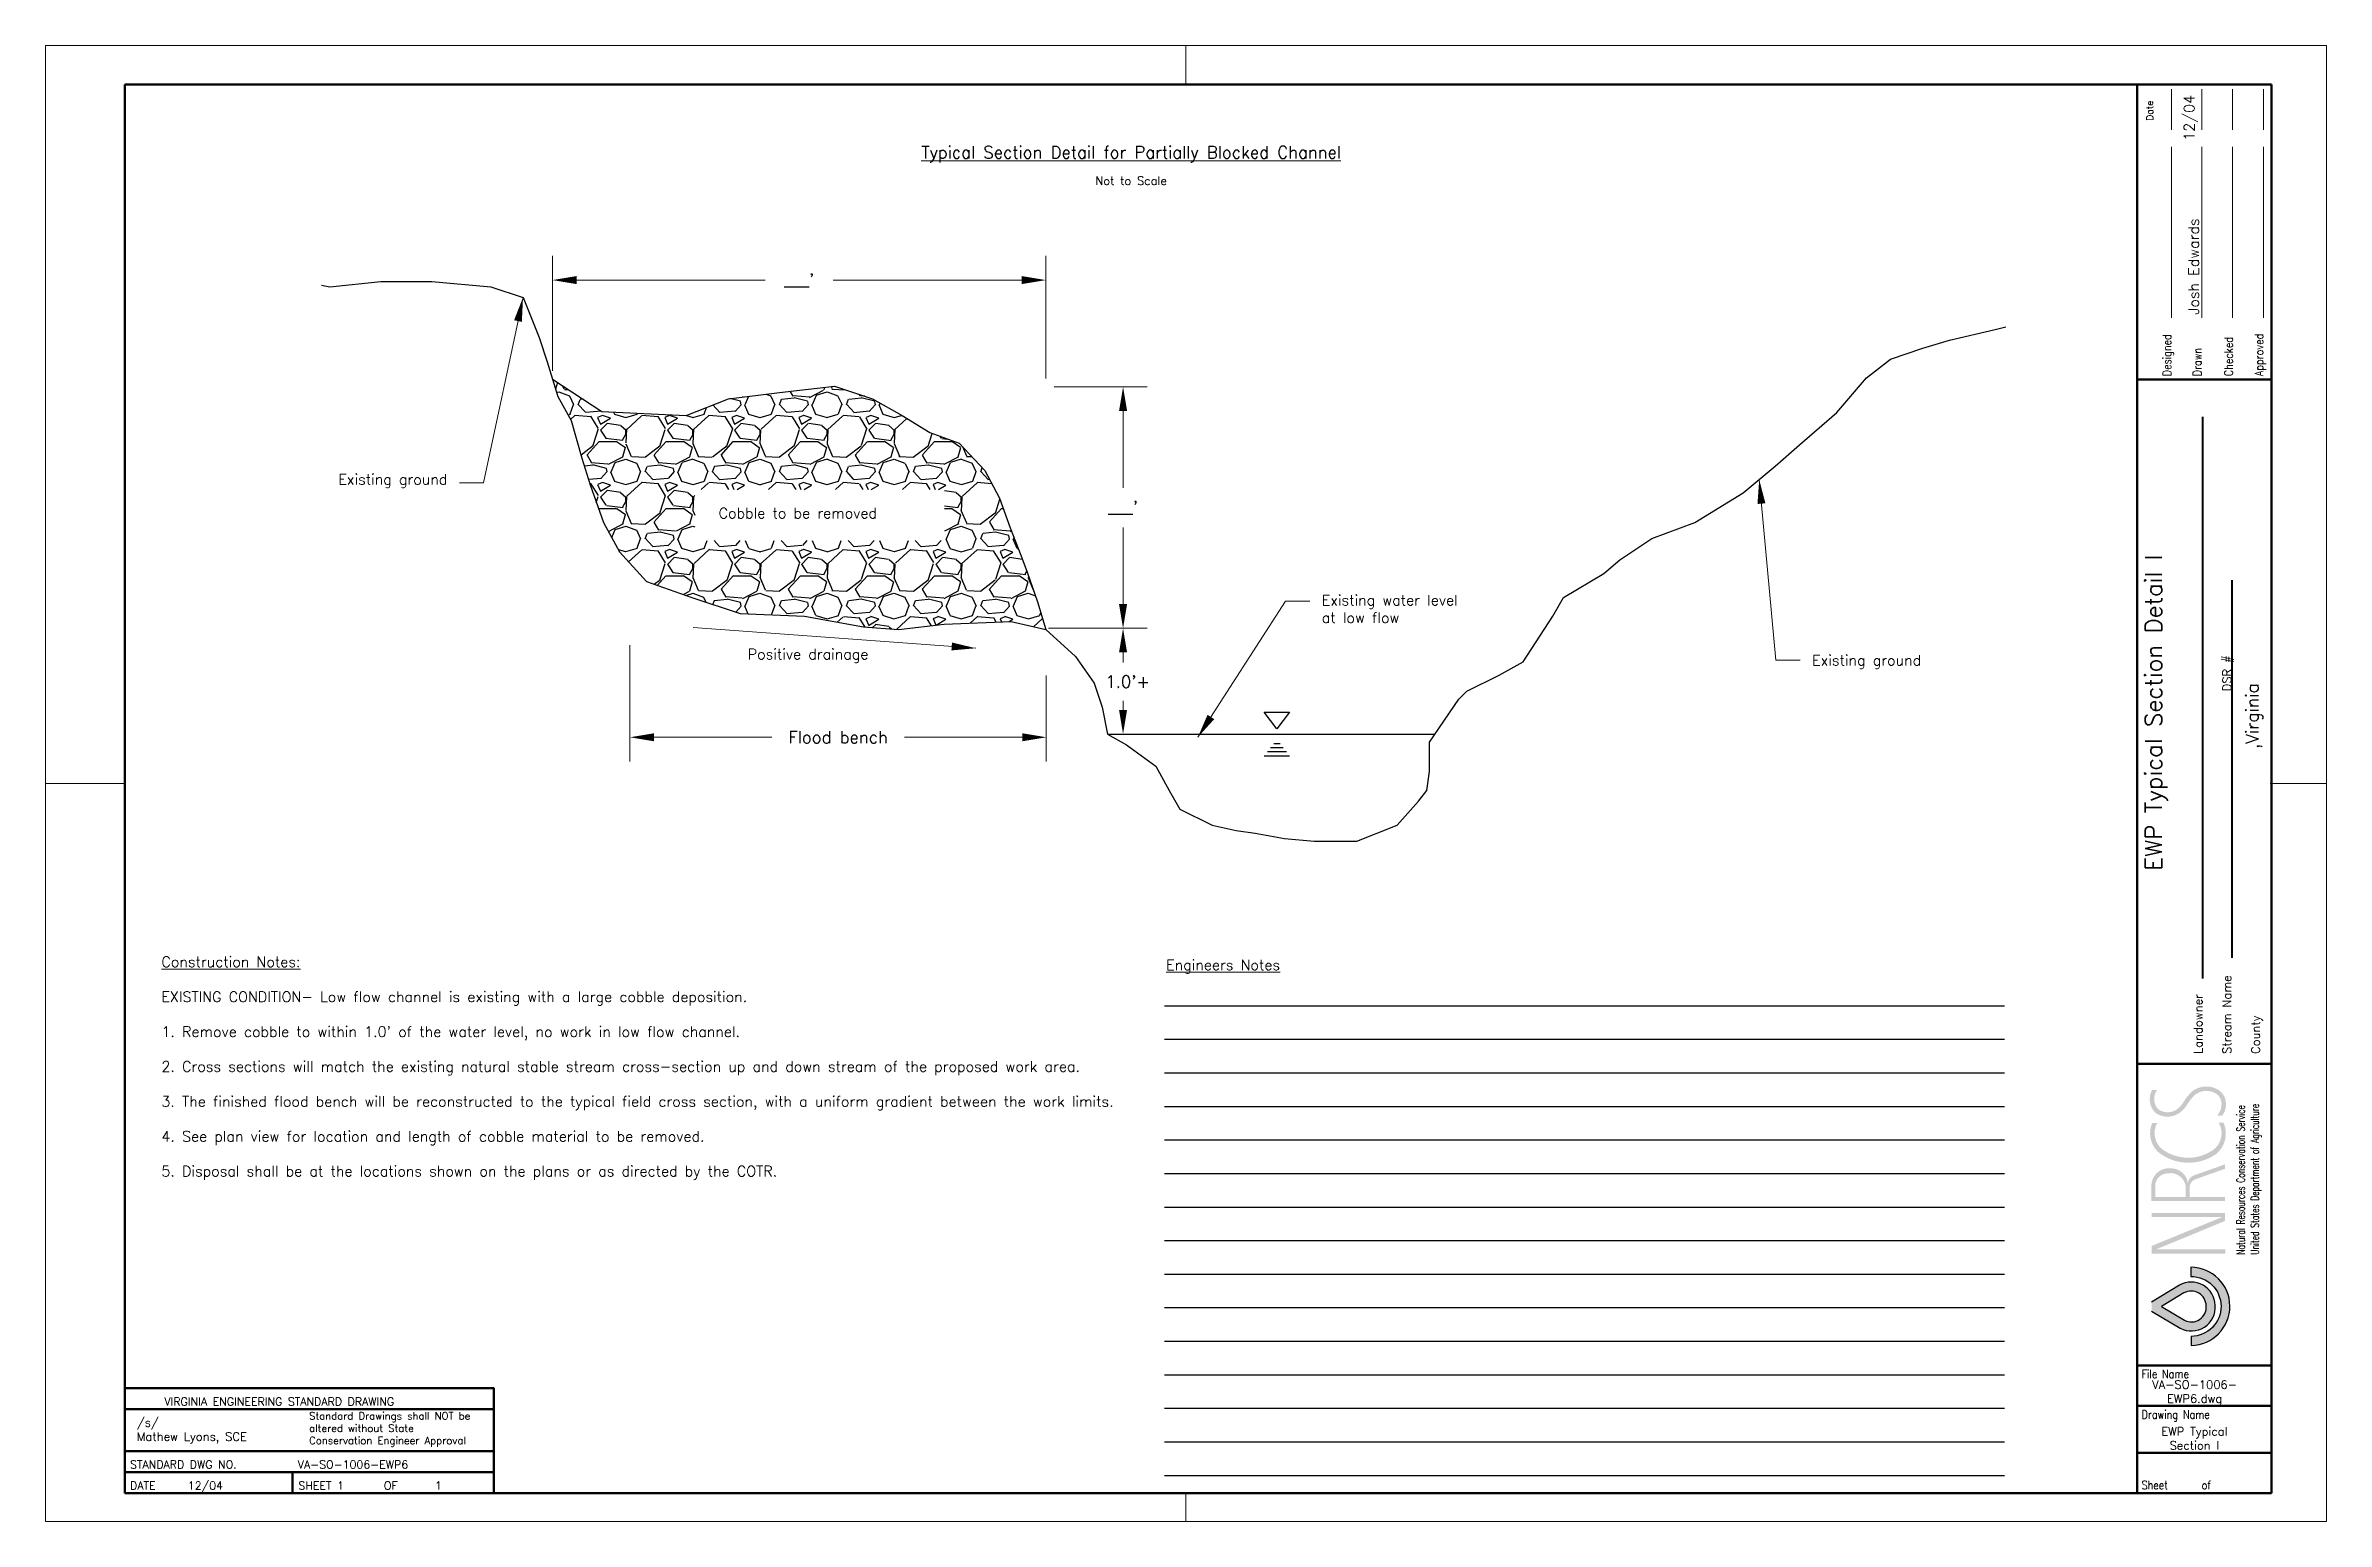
# Paper-space layout '11x17' of a CAD drawing. Header units: feet, sheet in inches. Extents: x -0.1 to 16.9, y -0.1 to 10.9.
# The model-space entities are those that its viewports show. They can reach past a viewport. Long polylines and large blocks are cut down to what shows.
import ezdxf

# ---------------------------------------------------------------- set-up
doc = ezdxf.new("R2010")
doc.units = ezdxf.units.FT
doc.header["$MEASUREMENT"] = 0
doc.linetypes.add('HIDDEN', pattern=[0.375, 0.25, -0.125])
for name, color, linetype in [('1.Text.Note', 7, 'Continuous'), ('2.Misc.Scale', 7, 'Continuous'), ('Note Lines', 253, 'Continuous'), ('water', 5, 'Continuous')]:
    doc.layers.add(name, color=color, linetype=linetype)
for name, color, linetype, lineweight in [('2.Tblk.Text.User', 7, 'Continuous', 18), ('4.Tblk.Brdr.Line', 7, 'Continuous', 50), ('4.Tblk.logo', 7, 'Continuous', 20), ('4.Tblk.Text', 7, 'Continuous', 18)]:
    doc.layers.add(name, color=color, linetype=linetype, lineweight=lineweight)
doc.layers.add('2.Vprt', color=4, linetype='Continuous', plot=False)
doc.layers.add('2.X510.11x17.trimline', color=6, linetype='Continuous', lineweight=0, plot=False)
doc.layers.get('2.Vprt').freeze()
doc.styles.add('001xB.NoteA', font='romans.shx', dxfattribs={"height": 0.063})
doc.styles.add('001xB.SUBTITLE', font='romans.shx', dxfattribs={"height": 0.094})
doc.styles.add('Notes_Dimensions', font='romans.shx', dxfattribs={"height": 0.09})
doc.styles.get("Standard").update_dxf_attribs({"font": 'romans.shx'})
doc.styles.add('Title Block Notes', font='romans.shx', dxfattribs={"height": 0.12})
doc.dimstyles.get("Standard").update_dxf_attribs({"dimtxt": 11.9925, "dimasz": 0.18, "dimexe": 0.18, "dimexo": 0.0625, "dimgap": 0.09, "dimtad": 0, "dimtih": 1, "dimtoh": 1, "dimdec": 4, "dimzin": 0, "dimdsep": 46, "dimlunit": 4, "dimtxsty": 'Notes_Dimensions', "dimcen": 0.09, "dimclrd": 256, "dimclre": 256, "dimclrt": 256, "dimadec": 0, "dimazin": 0, "dimtfac": 1, "dimtdec": 4, "dimtofl": 0, "dimtmove": 0, "dimatfit": 3, "dimfxl": 0, "dimtolj": 1, "dimtzin": 0, "dimlwd": -1, "dimlwe": -1, "dimarcsym": 0})

# ---------------------------------------------------------------- blocks, each defined once
blk = doc.blocks.new('*D0')
at = {"layer": '2.Tblk.Text.User'}
for p, q in [((7.391644987174899, 8.33173280693946), (8.085869982891836, 8.33173280693946)), ((7.905869982891836, 8.15173280693946), (7.905869982891836, 7.579821990212633)), ((7.905869982891836, 6.712196887771519), (7.905869982891836, 7.284107704498346)), ((7.349516156925344, 6.532196887771519), (8.085869982891836, 6.532196887771519))]:
    blk.add_line(p, q, dxfattribs=at)
for points in [[(7.875869982891836, 8.15173280693946), (7.935869982891837, 8.15173280693946), (7.905869982891836, 8.33173280693946)], [(7.875869982891836, 6.712196887771519), (7.935869982891837, 6.712196887771519), (7.905869982891836, 6.532196887771519)]]:
    blk.add_solid(points, dxfattribs=at)
at = {"layer": 'Defpoints', "color": 0}
for p in [(7.329144987174899, 8.33173280693946), (7.905869982891836, 8.33173280693946), (7.287016156925344, 6.532196887771519)]:
    blk.add_point(p, dxfattribs=at)
at = {"layer": '2.Tblk.Text.User', "insert": (7.905869982891836, 7.43196484735549), "char_height": 0.09, "attachment_point": 5, "style": 'Notes_Dimensions'}
blk.add_mtext("\\A1;___'", dxfattribs=at)
blk = doc.blocks.new('*D1')
at = {"layer": '2.Tblk.Text.User'}
for p, q in [((3.653116692550547, 8.451628662504993), (3.653116692550547, 9.307418279472468)), ((7.33084141090153, 8.394245771894521), (7.33084141090153, 9.307418279472468)), ((3.833116692550548, 9.127418279472469), (5.239121908868897, 9.127418279472469)), ((7.15084141090153, 9.127418279472469), (5.744836194583182, 9.127418279472469))]:
    blk.add_line(p, q, dxfattribs=at)
for points in [[(3.833116692550548, 9.157418279472468), (3.833116692550548, 9.09741827947247), (3.653116692550547, 9.127418279472469)], [(7.15084141090153, 9.157418279472468), (7.15084141090153, 9.09741827947247), (7.33084141090153, 9.127418279472469)]]:
    blk.add_solid(points, dxfattribs=at)
at = {"layer": 'Defpoints', "color": 0}
for p in [(7.33084141090153, 9.127418279472469), (3.653116692550547, 8.389128662504993), (7.33084141090153, 8.331745771894521)]:
    blk.add_point(p, dxfattribs=at)
at = {"layer": '2.Tblk.Text.User', "insert": (5.491979051726039, 9.127418279472469), "char_height": 0.09, "attachment_point": 5, "style": 'Notes_Dimensions'}
blk.add_mtext("\\A1;___'", dxfattribs=at)
blk = doc.blocks.new('*D2')
at = {"layer": '2.Tblk.Text.User'}
for p, q in [((7.412016156925344, 6.532196887771519), (8.085869982891836, 6.532196887771519)), ((7.905869982891836, 6.35219688777152), (7.905869982891836, 6.277827798692823)), ((7.905869982891836, 5.923329675212349), (7.905869982891836, 5.990684941549966)), ((7.853057089934321, 5.743329675212349), (8.085869982891836, 5.743329675212349))]:
    blk.add_line(p, q, dxfattribs=at)
for points in [[(7.875869982891836, 6.35219688777152), (7.935869982891837, 6.35219688777152), (7.905869982891836, 6.532196887771519)], [(7.875869982891835, 5.923329675212349), (7.935869982891836, 5.923329675212349), (7.905869982891836, 5.743329675212349)]]:
    blk.add_solid(points, dxfattribs=at)
at = {"layer": 'Defpoints', "color": 0}
for p in [(7.349516156925344, 6.532196887771519), (7.905869982891836, 6.532196887771519), (7.790557089934321, 5.743329675212349)]:
    blk.add_point(p, dxfattribs=at)
at = {"layer": '2.Tblk.Text.User', "insert": (7.93988922126016, 6.134256370121395), "char_height": 0.09, "attachment_point": 5, "style": 'Notes_Dimensions'}
blk.add_mtext("\\A1;1.0'+", dxfattribs=at)
blk = doc.blocks.new('*D3')
at = {"layer": '2.Tblk.Text.User'}
for p, q in [((4.230503521433064, 6.40667012098281), (4.230503521433064, 5.539570901393095)), ((7.333870738492969, 6.179553596283174), (7.333870738492969, 5.539570901393095)), ((4.410503521433064, 5.719570901393094), (5.287187129963017, 5.719570901393094)), ((7.153870738492969, 5.719570901393094), (6.277187129963017, 5.719570901393094))]:
    blk.add_line(p, q, dxfattribs=at)
for points in [[(4.410503521433064, 5.749570901393095), (4.410503521433064, 5.689570901393094), (4.230503521433064, 5.719570901393094)], [(7.153870738492969, 5.749570901393095), (7.153870738492969, 5.689570901393094), (7.333870738492969, 5.719570901393094)]]:
    blk.add_solid(points, dxfattribs=at)
at = {"layer": 'Defpoints', "color": 0}
for p in [(4.230503521433064, 6.46917012098281), (7.333870738492969, 6.242053596283174), (7.333870738492969, 5.719570901393094)]:
    blk.add_point(p, dxfattribs=at)
at = {"layer": '2.Tblk.Text.User', "insert": (5.782187129963017, 5.719570901393094), "char_height": 0.09, "attachment_point": 5, "style": 'Notes_Dimensions'}
blk.add_mtext('\\A1;Flood bench', dxfattribs=at)

msp = doc.modelspace()

# ---------------------------------------------------------------- hatches: boundary and pattern name
h = msp.add_hatch()
h.set_pattern_fill('GRAVEL', color=3, scale=2, style=0)
h.set_pattern_definition([(228.0128, (1.44, 2), (-15.99999646431632, -18.00000268321449), [0.269072, -26.638176]), (184.9697, (1.26, 1.8), (24.00000210303527, 1.999982614014104), [0.461736, -45.71185]), (132.5104, (0.8, 1.76), (19.99998143669362, -22.0000173477424), [0.325576, -32.232064]), (267.2737, (0.02, 1.26), (1.999992035454381, 40.00000058994694), [0.420476, -41.627116]), (292.8337, (0, 0.84), (-10.00001981087428, 23.99999282355555), [0.41231, -40.818746]), (357.2737, (0.16, 0.46), (-40.00000058994694, 1.999992035454383), [0.420476, -41.627116]), (37.6942, (0.58, 0.44), (-26.00001469123595, -19.99998081032106), [0.5560579999999999, -55.049698]), (72.2553, (1.02, 0.78), (14.00002152541082, 43.99999246247837), [0.524976, -51.972642]), (121.4296, (1.18, 1.28), (-16.00001646835273, 25.99999007298513), [0.4219, -41.768146]), (175.2364, (0.96, 1.64), (22.00000189263917, -1.999983065322521), [0.481664, -23.601526]), (222.3974, (0.48, 1.68), (-24.00001470214647, -21.99998416402824), [0.622896, -61.66675]), (138.8141, (2, 1.24), (-14.00000589361143, 11.99999462668551), [0.212602, -21.047688]), (171.4692, (1.84, 1.38), (25.99999656963026, -4.000015820079581), [0.404474, -40.043022]), (225, (1.44, 1.44), (-2.220446049250313e-16, -2.000000618897904), [0.282842, -2.545584]), (203.1986, (1.3, 1.68), (9.99999946133415, 4.000002650529708), [0.152316, -15.07923]), (291.8014, (1.16, 1.62), (-1.999999821001297, 6.00000054602154), [0.215406, -10.554924]), (30.9638, (1.24, 1.42), (5.999996044575996, 4.000004967081465), [0.349858, -11.312046]), (161.5651, (1.54, 1.6), (4.000000869185924, -1.999996806445415), [0.252982, -6.071574]), (16.38950000000001, (0, 1.62), (20.00000439682392, 5.999985419635941), [0.3544, -35.08569]), (70.3462, (0.34, 1.72), (-7.999990494743491, -22.00000427121245), [0.297322, -29.434816]), (293.1986, (1.54, 2), (-4.000002650529708, 9.99999946133415), [0.30463, -14.926916]), (343.6105, (1.66, 1.72), (-20.00000439682391, 5.999985419635947), [0.3544, -35.08569]), (339.444, (0, 0.38), (-10.00000368908485, 3.999991992843169), [0.34176, -16.746248]), (294.7751, (0.32, 0.26), (-9.999984378490339, 22.00000684367824), [0.286356, -28.349286]), (66.80140000000002, (1.56, 0), (4.000002650529709, 9.99999946133415), [0.30463, -14.926916]), (17.354, (1.68, 0.28), (-26.00000403819367, -7.999989004518237), [0.335262, -33.190848]), (69.444, (0.58, 0), (-3.999991992843174, -10.00000368908484), [0.17088, -16.917128]), (101.3099, (1.44, 0), (-1.999995264323211, 8.000001504461904), [0.10198, -10.096058]), (165.9638, (1.42, 0.1), (6.000001091979479, -1.999996114722491), [0.41231, -7.8339]), (186.009, (1.02, 0.2), (19.99999950181208, 1.999998634963683), [0.3821, -37.827846]), (303.6901, (1.24, 1.24), (-2.000002669014382, 3.999999115542321), [0.288444, -6.922658]), (353.1572, (1.4, 1), (33.9999987309571, -4.000015995849522), [0.503588, -49.855126]), (60.94540000000001, (1.9, 0.94), (-8.000000054398559, -14.00000076913937), [0.205912, -20.385348]), (90, (2, 1.12), (-2, 2), [0.12, -1.88]), (120.2564, (0.98, 0.26), (7.999989773605388, -14.00000491170947), [0.277848, -27.50704]), (48.01280000000001, (0.84, 0.5), (15.99999646431632, 18.0000026832145), [0.538144, -26.369104]), (0, (1.2, 0.9), (2, 2), [0.52, -1.48]), (325.3048, (1.72, 0.9), (-19.99998851797505, 14.00001721918892), [0.316228, -31.306548]), (254.0546, (1.98, 0.72), (-1.999999778592762, -8.000000253304302), [0.291204, -14.269016]), (207.646, (1.9, 0.44), (-37.99999161435918, -20.00001542633836), [0.47413, -46.938948]), (175.4261, (1.48, 0.22), (-26.00000111662427, 1.999989602322168), [0.501598, -49.658148])])
h.paths.add_polyline_path([(441.7839086775688, 623.5260961126194), (441.4684429503495, 624.3455180343531), (441.1529743674918, 625.2279708960887), (440.7113206360018, 626.0473913023137), (439.9541983216518, 626.8668117085388), (439.0708908586725, 627.181973986123), (438.2506759700081, 627.6862336302576), (437.3673685070264, 628.1904917588992), (436.2316878911444, 628.5686864920006), (434.5912581138152, 628.3795891254516), (433.0770163407573, 628.1904917588989), (431.8151477206018, 627.6862336302586), (429.2914104802921, 627.8122985412923), (427.8254205053789, 628.7751491545584), (427.985322229773, 628.2559732538492), (428.3850751129365, 627.5371150138651), (428.7048757060837, 626.4188905798394), (428.9447268648517, 625.6201581917474), (429.3444797480144, 624.5019337577161), (429.8241849211973, 623.6233287370142), (430.6236906875241, 622.7447237163126), (431.9828482057641, 622.265484889654), (433.4219580140268, 621.7862460629998), (435.3407701398252, 621.706373430389), (437.0996833968751, 621.3868798689548), (438.1390403219705, 621.3070072363436), (439.4981978402134, 621.4667540170608), (441.4969622560314, 621.5466266496719), (442.536319181128, 621.3070072363436), (442.2886549833741, 622.1393851222437), (441.9731892561582, 623.0218379839836)])
h.paths.add_polyline_path([(439.5125445901616, 623.9673233012452), (432.0675208735042, 623.9673233012451), (432.0675208735043, 625.4801007181563), (439.5125445901617, 625.4801007181563)], flags=16)

# ---------------------------------------------------------------- linework, layer by layer
at = {"linetype": 'HIDDEN', "ltscale": 0.5}
msp.add_lwpolyline([(420.9383992862873, 631.5763891009827), (421.1895260716346, 631.5307739233269), (422.7085853142703, 631.6905191885494), (424.2276474125492, 631.6905191885494), (425.9865578139547, 631.5307739233269), (426.9459653046761, 631.2112803618929), (427.4256676222153, 630.0131832952522), (427.6655187809847, 629.2943250552678), (427.9853222297729, 628.2559732538493), (428.3850751129366, 627.5371150138649), (428.7048757060816, 626.4188905798353), (428.9447268648514, 625.6201581917451), (429.3444797480147, 624.5019337577155), (429.8241849211968, 623.6233287370142), (430.6236906875242, 622.7447237163126), (431.982848205766, 622.2654848896564), (433.4219580140266, 621.7862460629999), (435.340770139826, 621.7063734303888), (437.0996833968748, 621.3868798689548), (438.1390403219712, 621.3070072363437), (439.4981978402134, 621.4667540170608), (441.4969622560316, 621.5466266496719), (442.536319181128, 621.3070072363437), (443.4157743818309, 620.5082763637481), (443.9754289893885, 619.7095439756579), (444.2152801481579, 618.9906857356734), (444.3751818725523, 618.1919533475832), (444.934833624467, 617.8724613016439), (445.8142916808124, 617.2334756942705), (446.2140417083333, 616.514617454286), (446.5338451571215, 615.9555044795238), (447.4932526478424, 615.4762656528676), (448.2128061241515, 615.3165203876454), (448.7724607317091, 615.2366462395394), (449.6519159324116, 615.0768994588225), (450.5313711331146, 614.9970268262114), (451.8105792169808, 614.9970268262114), (453.0098378664716, 615.4762656528676), (453.6494419084052, 616.195123892852), (453.8892930671745, 616.514617454286), (453.9692453571929, 617.0737289135536), (453.9692453571929, 617.952333934255), (454.8487005578959, 619.2303051490017), (455.0885517166653, 619.4699245623297), (456.0479592073866, 619.9491633889859), (456.7675126836953, 620.3485295830312), (457.6469678843982, 621.7063734303888), (457.966771333186, 622.2654848896564), (459.1660299826772, 622.9843446451355), (459.645732300216, 623.3837093236859), (460.6051397909373, 624.0226949310593), (461.884347874804, 624.5019337577155), (463.3234576830641, 625.3805387784168), (464.2828623181426, 626.1792711665073), (465.0024186500941, 626.8182567738804), (466.1217250095665, 627.7767344271931), (467.0011802102695, 628.8150847131169), (467.7207365422209, 629.3741976878789), (468.6801440329423, 629.6936897338182), (469.4796469436264, 629.9333091471465), (470.8388073175115, 630.2528027085805), (471.1586079106564, 630.3326753411916)], dxfattribs=at)
at = {"color": 3}
msp.add_lwpolyline([(427.8254205053788, 628.7751491545586), (429.2914104802921, 627.8122985412924), (431.815147720602, 627.6862336302586), (433.0770163407569, 628.190491758899), (434.5912581138145, 628.3795891254497), (436.2316878911442, 628.5686864920006), (437.3673685070266, 628.190491758899), (438.2506759700068, 627.6862336302586), (439.0708908586716, 627.1819739861232), (439.9541983216518, 626.8668117085388), (440.7113206360018, 626.0473913023138), (441.1529743674919, 625.2279708960887), (441.4684429503518, 624.3455180343467), (441.7839086775693, 623.5260961126269), (441.9731892561567, 623.0218379839864), (442.2886549833738, 622.1393851222444), (442.536319181128, 621.3070072363437)], dxfattribs=at)
at = {"layer": 'water', "color": 5}
msp.add_line((444.3751818725523, 618.1919533475832), (454.1341430769609, 618.1919533475832), dxfattribs=at)
at = {"layer": 'water'}
for p, q in [((449.0474910975424, 617.5419421821341), (449.8028055027704, 617.5419421821341)), ((449.14584448175, 617.6716689905138), (449.7044520809858, 617.6716689905138)), ((449.2363196627773, 617.7910045534619), (449.6139768653914, 617.7910045534619)), ((449.3286254781715, 617.9127546988428), (449.5216710147306, 617.9127546988428))]:
    msp.add_line(p, q, dxfattribs=at)
msp.add_lwpolyline([(449.0474910975424, 618.8419645130323), (449.8028055027704, 618.8419645130323), (449.4251482280122, 618.3438397703767), (449.0474910975424, 618.8419645130323)], dxfattribs=at)

psp = doc.layouts.new('11x17')

# ---------------------------------------------------------------- hatches: boundary and pattern name
at = {"layer": '4.Tblk.logo', "lineweight": 20}
h = psp.add_hatch(color=256, dxfattribs=at)
h.paths.add_polyline_path([(16.12287168145771, 1.870940700035412), (16.12287168145771, 1.901758192036482), (15.60386315859402, 1.901758192036482), (16.11993943283003, 2.11454560260789), (16.11993943283003, 2.174713069891993), (15.57160839503596, 2.174713069891993), (15.57160839503596, 2.143895595844825), (16.09941366378271, 2.143895595844825), (15.57307451934981, 1.928173169791194), (15.57307451934981, 1.870940700035412)])
h.paths.add_polyline_path([(16.11889196512684, 2.264032534690493), (16.11889196512684, 2.292962065302689), (15.85541415742253, 2.292962065302689), (15.85541415742253, 2.372518265509264, -0.2909195284243397), (15.90310319793919, 2.426761139895603), (16.11889196512684, 2.502865327188672), (16.11889196512684, 2.535900249417111), (15.89114764002963, 2.455290244446942, 0.2535773356881624), (15.84545559718097, 2.40987299168841), (15.84284911900255, 2.391464319584117, 0.4020052294611631), (15.71230476237634, 2.506443430414052, 0.4227135857037471), (15.57093694750262, 2.384415675507761), (15.57093694750262, 2.264032534690493)])
h.paths.add_polyline_path([(15.82595428705863, 2.293415742661423), (15.82595428705863, 2.373461151015178, 0.4195188246587601), (15.69427355940742, 2.469154541223887, 0.4466814153464093), (15.5992710305364, 2.366239011067947), (15.5992710305364, 2.293415742661423)], flags=16)
h.paths.add_polyline_path([(16.05215343277467, 2.612497788841637, 0.3448591340221707), (16.10840391645133, 2.846468820653563), (16.07215361026705, 2.846468820653563, -0.416699506186028), (16.01694191227639, 2.63476386928653, -0.3074113279221537), (15.65154202711037, 2.649192301629554, -0.3717730025601387), (15.61473716066035, 2.844837474504246), (15.57699149058491, 2.844837474504246, 0.297908916092236), (15.61339963335346, 2.634719931507703, 0.3415991672635696)])
h.paths.add_polyline_path([(15.62174781571708, 2.946615388801661, -0.3652993477588803), (15.61340203970635, 3.090101102939215), (15.57565636963092, 3.090101102939215, 0.3342154096734312), (15.60036721877825, 2.920628009698021, 0.3549836583971578), (15.79588749431518, 2.932084873526918, 0.0684937296960168), (15.8396469360889, 2.985239045739078, -0.05167385557958963), (15.88495036076917, 3.044188699289208, -0.1124011771345428), (15.93025379500059, 3.074419277963379, -0.2241067274826346), (16.04879778060285, 3.065350093588798, -0.261746780318118), (16.09334615632362, 2.99128516865548, -0.1861403369734101), (16.0608786976714, 2.89908187497295), (16.09862436774683, 2.89908187497295, 0.1836176790238476), (16.12641776275808, 2.992260998478905, 0.261746780318136), (16.06515951747526, 3.094107300729235, 0.2241067274826459), (15.91845699858898, 3.105330748171426, 0.112401177134577), (15.86093424565994, 3.066946326825054, 0.05167385557957647), (15.81147472876902, 3.002588689272187, -0.06486815243433695), (15.77576206891083, 2.958565003229239, -0.3598674709814251)])
at = {"layer": '4.Tblk.logo', "lineweight": 30}
h = psp.add_hatch(color=256, dxfattribs=at)
edge = h.paths.add_edge_path()
edge.add_arc((15.86450622469319, 1.478075683729415), 0.2909783258605584, 270.6241969356223, 449.838363132875)
edge.add_line((15.865327101257, 1.769052851703606), (15.865327101257, 1.7008661447178))
edge.add_arc((15.86629246004143, 1.4774948185559), 0.2233734121799382, -89.6450743793165, 90.24761745680712, ccw=False)
edge.add_line((15.86767616475042, 1.25412569215257), (15.86767616475042, 1.187114625165478))
h = psp.add_hatch(color=256, dxfattribs=at)
edge = h.paths.add_edge_path(flags=16)
edge.add_line((15.64613215618699, 1.47551631131131), (15.81782106123449, 1.374697779921576))
edge.add_arc((15.86975440518589, 1.471534932638668), 0.1098840587179425, 241.7955341824036, 365.0694461726389)
edge.add_arc((15.86712123034263, 1.479169801248213), 0.1121066049397113, 1.060471295289722, 118.7246599001055)
edge.add_line((15.81324268686744, 1.577480499669598), (15.64613215618699, 1.47551631131131))
edge = h.paths.add_edge_path()
edge.add_line((15.57195591450255, 1.440749244392791), (15.57195591450255, 1.509377464746706))
edge.add_line((15.57195591450255, 1.509377464746706), (15.77924729559549, 1.635858407274661))
edge.add_arc((15.86712123034263, 1.479169801248211), 0.1796472868329962, 1.8128112037867936, 119.2845329873663, ccw=False)
edge.add_arc((15.86975440518589, 1.471534932638666), 0.1774247406112285, -118.67693267372408, 4.30479088013459, ccw=False)
edge.add_line((15.78461353834712, 1.315873211670073), (15.57195591450255, 1.440749244392791))

# ---------------------------------------------------------------- linework, layer by layer
at = {"layer": '1.Text.Note', "lineweight": 40}
for p, q in [((15.95512828778861, 3.920942958020049), (15.95512828778862, 8.108221748143055)), ((16.17279060188446, 4.075652035904401), (16.17279060188446, 6.889527873083235))]:
    psp.add_line(p, q, dxfattribs=at)
at = {"layer": '2.X510.11x17.trimline'}
for p, q in [((8.375000841076083, 10.58628418881987), (8.375000841076083, 10.87499980260875)), ((-0.1249995464379836, 5.374999899336732), (0.4557399164271763, 5.374999899336732)), ((16.45573991642718, 5.374999899336732), (16.87500122859015, 5.374999899336732)), ((8.375000841076083, 0.08628418881987449), (8.375000841076083, -0.1250000039352841))]:
    psp.add_line(p, q, dxfattribs=at)
psp.add_lwpolyline([(-0.1249995464379836, 10.87499980260875), (16.87500122859015, 10.87499980260875), (16.87500122859015, -0.1250000039352841), (-0.1249995464379836, -0.1250000039352841)], close=True, dxfattribs=at)
at = {"layer": '4.Tblk.Brdr.Line'}
for p, q in [((0.4658763285990055, 0.08628418881988154), (0.4658763285990091, 10.58628418881988)), ((0.4658763285990091, 10.58628418881988), (16.46587632859901, 10.58628418881987)), ((16.46587632859901, 10.58628418881987), (16.465876328599, 0.08628418881986732)), ((16.465876328599, 8.386062104044942), (15.46587632859901, 8.386062104044942)), ((16.46587632859901, 3.28628418881987), (15.465876328599, 3.28628418881987)), ((16.465876328599, 1.03628418881987), (15.465876328599, 1.03628418881987)), ((16.465876328599, 0.736284188819873), (15.465876328599, 0.736284188819873)), ((16.465876328599, 0.3862841888198645), (15.465876328599, 0.3862841888198645))]:
    psp.add_line(p, q, dxfattribs=at)
at = {"layer": '4.Tblk.Brdr.Line', "color": 0}
psp.add_line((16.465876328599, 0.08628418881986732), (0.4658763285990055, 0.08628418881988154), dxfattribs=at)
at = {"layer": '4.Tblk.Brdr.Line'}
for points in [[(15.46587632859901, 10.58628418881987), (15.46587632859901, 0.08628418881986732)], [(3.215876328599005, 0.7112841888198815), (0.4658763285990046, 0.7112841888198815)], [(3.215876328599005, 0.3987841888198815), (0.4658763285990046, 0.3987841888198815)], [(3.215876328599005, 0.2425341888198815), (0.4658763285990046, 0.2425341888198815)], [(1.715876328599005, 0.2425341888198815), (1.715876328599005, 0.08628418881988154)]]:
    psp.add_lwpolyline(points, dxfattribs=at)
psp.add_lwpolyline([(0.4658763285990046, 0.08628418881988154), (3.215876328599005, 0.08628418881988154), (3.215876328599005, 0.8675341888198815), (0.4658763285990046, 0.8675341888198815)], close=True, dxfattribs=at)
at = {"layer": '4.Tblk.logo', "lineweight": 30}
psp.add_lwpolyline([(15.86767616475042, 1.187114625165478, 0.9931657133227865), (15.865327101257, 1.769052851703606), (15.865327101257, 1.7008661447178, -0.9990639977997765), (15.86767616475042, 1.25412569215257), (15.86767616475042, 1.187114625165478)], format="xyb", close=True, dxfattribs=at)
for points in [[(15.57195591450255, 1.440749244392791), (15.78461353834712, 1.315873211670073, 0.5948295144615369), (16.0466786058656, 1.484852807649581, 0.5627338440588167), (15.77924729559549, 1.635858407274661), (15.57195591450255, 1.509377464746706)], [(15.64613215618699, 1.47551631131131), (15.81782106123449, 1.374697779921576, 0.596556830185391), (15.97920863350732, 1.48124463206193, 0.5638400993871066), (15.81324268686744, 1.577480499669598), (15.64613215618699, 1.47551631131131)]]:
    psp.add_lwpolyline(points, format="xyb", dxfattribs=at)
at = {"layer": '4.Tblk.Text'}
for p, q in [((15.72053216661171, 10.24801467592141), (15.72053216661171, 10.54974319964379)), ((15.9472567912455, 10.24801467592141), (15.9472567912455, 10.54974319964379)), ((16.17397950853065, 10.24801467592141), (16.17397950853065, 10.54974319964379)), ((16.40626023973183, 10.24801467592141), (16.40626023973183, 10.54974319964379)), ((15.72053216661171, 8.845662552653348), (15.72053216661171, 10.12088819199661)), ((15.9472567912455, 10.12088819199661), (15.9472567912455, 8.845662552653346)), ((16.17397950853065, 10.12088819199661), (16.17397950853065, 8.845662552653346)), ((16.40626023973183, 8.845662552653346), (16.40626023973183, 10.12088819199661))]:
    psp.add_line(p, q, dxfattribs=at)
at = {"layer": 'Note Lines'}
for p, q in [((8.215876328599002, 3.718199851839106), (14.47700560751073, 3.718199851839106)), ((8.215876328599002, 3.468199851839106), (14.47700560751073, 3.468199851839106)), ((8.215876328599002, 3.218199851839106), (14.47700560751073, 3.218199851839106)), ((8.215876328599002, 2.968199851839106), (14.47700560751073, 2.968199851839106)), ((8.215876328599002, 2.718199851839106), (14.47700560751073, 2.718199851839106)), ((8.215876328599002, 2.468199851839106), (14.47700560751073, 2.468199851839106)), ((8.215876328599002, 2.218199851839106), (14.47700560751073, 2.218199851839106)), ((8.215876328599002, 1.968199851839106), (14.47700560751073, 1.968199851839106)), ((8.215876328599002, 1.718199851839106), (14.47700560751073, 1.718199851839106)), ((8.215876328599002, 1.468199851839106), (14.47700560751073, 1.468199851839106)), ((8.215876328599002, 1.218199851839106), (14.47700560751073, 1.218199851839106)), ((8.215876328599002, 0.9681998518391062), (14.47700560751073, 0.9681998518391062)), ((8.215876328599002, 0.7181998518391062), (14.47700560751073, 0.7181998518391062)), ((8.215876328599002, 0.4681998518391062), (14.47700560751073, 0.4681998518391062)), ((8.215876328599002, 0.2181998518391062), (14.47700560751073, 0.2181998518391062))]:
    psp.add_line(p, q, dxfattribs=at)

# ---------------------------------------------------------------- texts
at = {"insert": (0.55458427303995, 0.5489816867636286), "char_height": 0.063, "width": 1.06554934248057, "attachment_point": 4, "style": 'Notes_Dimensions'}
psp.add_mtext('/s/\\PMathew Lyons, SCE', dxfattribs=at)
at = {"layer": '1.Text.Note'}
for s, insert, char_height, width, attachment_point, rotation, style in [('Stream Name                                                 DSR #              ', (16.18580459704162, 3.359311983145055), 0.063, 4.751972205674819, 7, 89.99999999999993, '001xB.NoteA'), ('                                 ,Virginia', (16.40008431715925, 3.50485698150808), 0.094, 4.751972205674818, 7, 89.99999999999997, '001xB.SUBTITLE'), ('Landowner', (15.887524876924, 3.359311983145055), 0.063, 4.745210148568081, 1, 90, '001xB.NoteA'), ('County', (16.40008431715925, 3.359311983145059), 0.063, 4.706780960931145, 7, 89.99999999999999, '001xB.NoteA')]:
    psp.add_mtext(s, dxfattribs=dict(at, insert=insert, char_height=char_height, width=width, attachment_point=attachment_point, rotation=rotation, style=style))
at = {"layer": '2.Misc.Scale', "insert": (15.60728915596818, 5.903614504055661), "char_height": 0.06, "width": 2.777119601991955, "attachment_point": 5, "rotation": 90, "style": 'Title Block Notes'}
psp.add_mtext('{\\H2.083x;EWP Typical Section Detail I}', dxfattribs=at)
at = {"layer": '2.Tblk.Text.User', "char_height": 0.078, "attachment_point": 1, "rotation": 90, "style": 'Notes_Dimensions'}
for s, insert, width in [('12/04', (15.81285874903335, 10.16587596615769), 0.5937256236997541), ('Josh Edwards', (15.84699194606966, 8.868466406795045), 2.732919637840908)]:
    psp.add_mtext(s, dxfattribs=dict(at, insert=insert, width=width))
at = {"layer": '2.Tblk.Text.User', "style": 'Notes_Dimensions'}
for s, insert, char_height, width, attachment_point in [('{\\LTypical Section Detail for Partially Blocked Channel}', (7.965876328599014, 10.06470601083037), 0.09, 5.583240182326676, 5), ('Not to Scale', (7.965876328599014, 9.867435986910904), 0.0625, 0.7219806866441445, 5), ('Cobble to be removed', (4.891472050960346, 7.429168252765329), 0.078, 1.734679746753891, 1), ('Positive drainage', (5.108445242827869, 6.378148209802955), 0.078, 2.044202055591072, 1), ("{\\H0.8667x;\\LConstruction Notes:\\l\\P\\PEXISTING CONDITION- Low flow channel is existing with a large cobble deposition.\\P\\P1. Remove cobble to within 1.0' of the water level, no work in low flow channel.\\P\\P2. Cross sections will match the existing natural stable stream cross-section up and down stream of the proposed work area.\\P\\P3. The finished flood bench will be reconstructed to the typical field cross section, with a uniform gradient between the work limits.\\P\\P4. See plan view for location and length of cobble material to be removed.\\P\\P5. Disposal shall be at the locations shown on the plans or as directed by the COTR.}", (0.7381537630783148, 4.08447359867537), 0.09, 6.942126929996044, 1), ('{\\LEngineers Notes}', (8.227153139297336, 4.061794968905318), 0.078, 0.9811599746896249, 1)]:
    psp.add_mtext(s, dxfattribs=dict(at, insert=insert, char_height=char_height, width=width, attachment_point=attachment_point))
at = {"layer": '2.Tblk.Text.User', "char_height": 0.078, "style": 'Notes_Dimensions'}
for s, insert, attachment_point in [('Existing ground', (2.86968082442419, 7.577673948150681), 9), ('Existing water level\\Pat low flow', (9.387230373835, 6.780007591553192), 1), ('Existing ground', (13.04216603109032, 6.332632695835011), 1)]:
    psp.add_mtext(s, dxfattribs=dict(at, insert=insert, attachment_point=attachment_point))
at = {"layer": '2.Tblk.Text.User', "char_height": 0.0625, "attachment_point": 5}
for s, insert, width in [('VA-SO-1006-\\PEWP6.dwg', (15.89289154052711, 0.83167092663437), 1.173520711592369), ('EWP Typical Section I', (15.89133155877567, 0.4930990524809822), 0.7627161360699013)]:
    psp.add_mtext(s, dxfattribs=dict(at, insert=insert, width=width))
at = {"layer": '4.Tblk.logo', "width": 0.68}
for s, p in [('Natural Resources Conservation Service', (16.26656369774037, 1.862591369410513)), ('United States Department of Agriculture', (16.37181755899007, 1.862591369410513))]:
    psp.add_text(s, height=0.06058, rotation=90, dxfattribs=at).set_placement(p)
at = {"layer": '4.Tblk.Text', "style": 'Notes_Dimensions', "width": 0.84}
for s, p in [('Designed', (15.71745752061561, 8.410840470133818)), ('Checked', (16.17760347093299, 8.410840470133818)), ('Approved', (16.40423272813514, 8.410840470133818)), ('Drawn', (15.94298051561072, 8.410840470133818))]:
    psp.add_text(s, height=0.0625, rotation=90, dxfattribs=at).set_placement(p)
for s, p in [('File Name', (15.49742006028846, 0.9427451892623786)), ('Drawing Name', (15.49742006028846, 0.640552152714033)), ('Sheet      of', (15.49742006028846, 0.1147612019309854))]:
    psp.add_text(s, height=0.0625, dxfattribs=at).set_placement(p)
at = {"layer": '4.Tblk.Text', "style": 'Title Block Notes'}
for s, p in [('VIRGINIA ENGINEERING STANDARD DRAWING', (0.7601467325835181, 0.7377280299916222)), ('STANDARD DWG NO.', (0.504589238001099, 0.2689780299916222)), ('DATE     12/04', (0.504589238001099, 0.1117745637660228)), ('VA-SO-1006-EWP6', (1.754589238001099, 0.2689780299916222)), ('SHEET 1      OF      1', (1.759079886564226, 0.1117745637660228))]:
    psp.add_text(s, height=0.06, dxfattribs=at).set_placement(p)
at = {"layer": '4.Tblk.Text', "insert": (15.53467565480412, 10.31409705798705), "char_height": 0.05, "width": 0.1976407009715115, "attachment_point": 1, "rotation": 91, "style": 'Notes_Dimensions'}
psp.add_mtext('Date', dxfattribs=at)
at = {"layer": '4.Tblk.Text', "insert": (1.838978983963658, 0.6884698529928315), "char_height": 0.055, "width": 1.376897344635347, "attachment_point": 1, "style": 'Title Block Notes'}
psp.add_mtext('Standard Drawings shall NOT be altered without State Conservation Engineer Approval', dxfattribs=at)

# ---------------------------------------------------------------- dimensions: what is measured, and where the dimension line sits
at = {"layer": '2.Tblk.Text.User'}
dim = psp.add_linear_dim(base=(7.33084141090153, 9.127418279472469), p1=(3.653116692550547, 8.389128662504993), p2=(7.33084141090153, 8.331745771894521), text="___'", dimstyle='Standard', dxfattribs=at)
dim.commit()
dim.dimension.update_dxf_attribs({"geometry": '*D1', "text_midpoint": (5.491979051726039, 9.127418279472469), "dimtype": 160})
dim = psp.add_linear_dim(base=(7.905869982891836, 8.33173280693946), p1=(7.287016156925344, 6.532196887771519), p2=(7.329144987174899, 8.33173280693946), angle=90, text="___'", dimstyle='Standard', dxfattribs=at)
dim.commit()
dim.dimension.update_dxf_attribs({"geometry": '*D0', "text_midpoint": (7.905869982891836, 7.43196484735549)})
dim = psp.add_linear_dim(base=(7.333870738492969, 5.719570901393094), p1=(4.230503521433064, 6.46917012098281), p2=(7.333870738492969, 6.242053596283174), text='Flood bench', dimstyle='Standard', dxfattribs=at)
dim.commit()
dim.dimension.update_dxf_attribs({"geometry": '*D3', "text_midpoint": (5.782187129963017, 5.719570901393094)})
dim = psp.add_linear_dim(base=(7.905869982891836, 6.532196887771519), p1=(7.790557089934321, 5.743329675212349), p2=(7.349516156925344, 6.532196887771519), angle=90, text="1.0'+", dimstyle='Standard', override={"dimtmove": 2}, dxfattribs=at)
dim.commit()
dim.dimension.update_dxf_attribs({"geometry": '*D2', "text_midpoint": (7.93988922126016, 6.134256370121395), "dimtype": 160})

# ---------------------------------------------------------------- leaders
at = {"layer": '2.Tblk.Text.User', "annotation_type": 0, "has_hookline": 1}
for points, hookline_direction, text_width in [([(3.433252889420781, 8.998161472521506), (3.13968082442419, 7.61667394815068), (2.95968082442419, 7.61667394815068)], 1, 0.891428571428571), ([(12.64755168720539, 7.640317606919881), (12.77216603109032, 6.293632695835012), (12.95216603109032, 6.293632695835012)], 0, 0.891428571428571), ([(8.462927401102334, 5.719370283140813), (9.117230373835, 6.735007591553192), (9.297230373835, 6.735007591553192)], 0, 1.132857142857142)]:
    psp.add_leader(points, dimstyle='Standard', override={"dimgap": 0.09, "dimtad": 0}, dxfattribs=dict(at, hookline_direction=hookline_direction, text_width=text_width))
at = {"layer": '2.Tblk.Text.User'}
psp.add_leader([(6.808189099094108, 6.383242723879913), (4.701765821460938, 6.536933771628629)], dimstyle='Standard', override={"dimgap": 0.09, "dimtad": 0}, dxfattribs=at)

# ---------------------------------------------------------------- viewports
at = {"layer": '2.Vprt'}
psp.add_viewport(center=(7.959942445123993, 7.109198415334038), size=(14.3553292062139, 5.549708224073806), view_center_point=(445.0527232842076, 623.6554282346631), view_height=22.19883259803299, dxfattribs=at)

doc.saveas('drawing.dxf')
